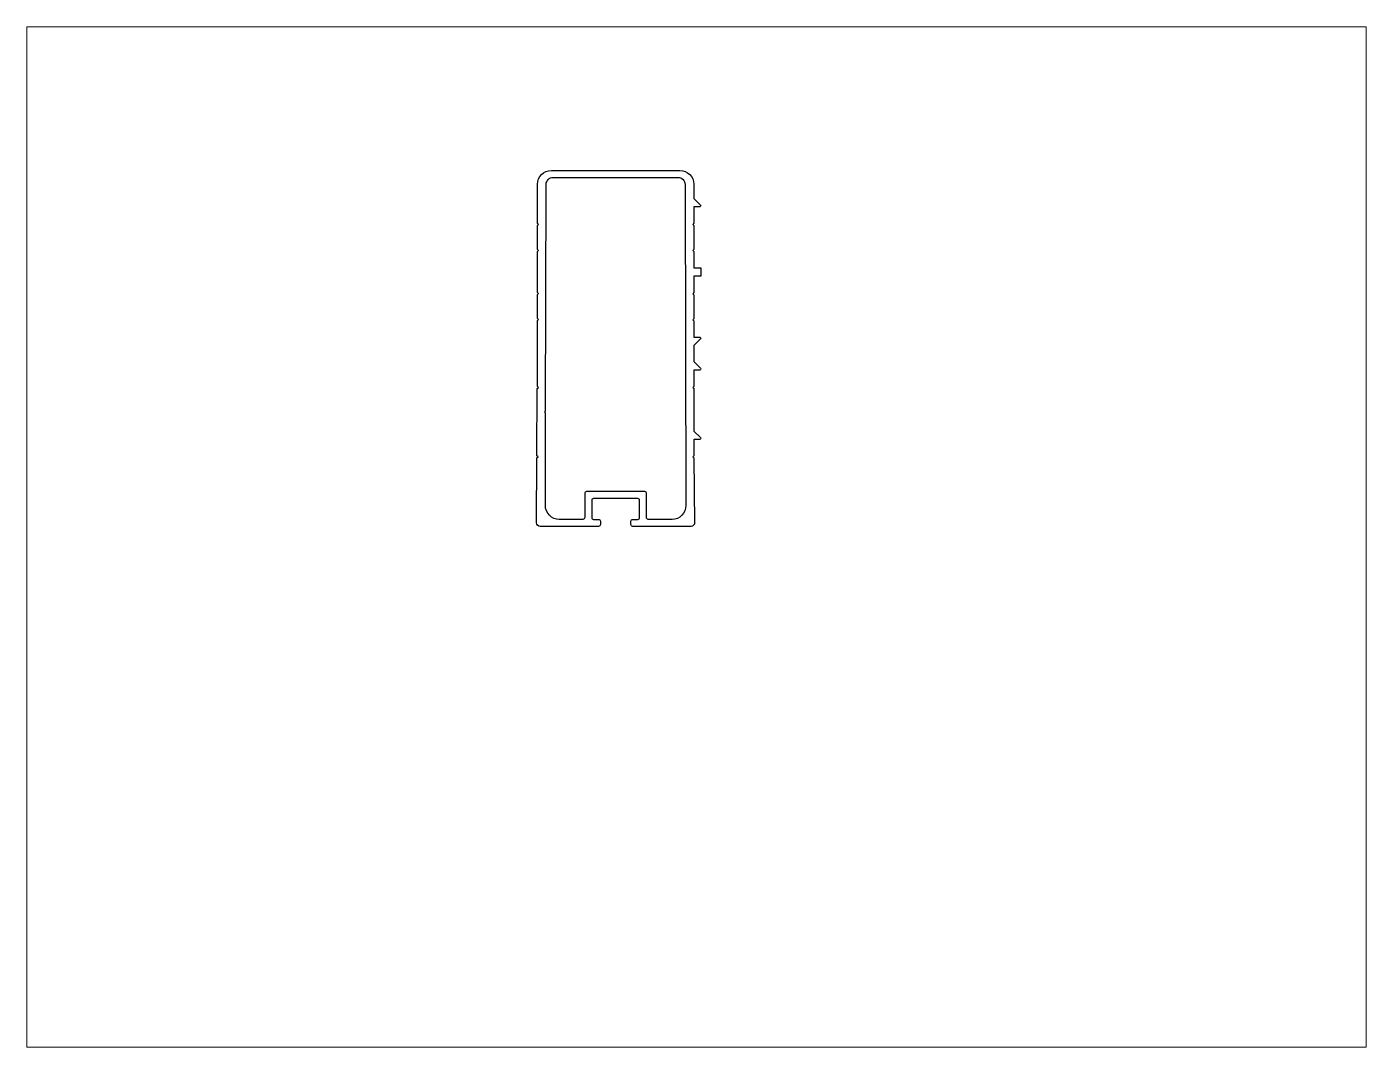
# Paper-space layout 'Layout1' of a CAD drawing. Extents: x 27 to 240, y 20 to 183.
# The model-space entities are those that its viewports show. They can reach past a viewport. Long polylines and large blocks are cut down to what shows.
import ezdxf

# ---------------------------------------------------------------- set-up
doc = ezdxf.new("R2010")
doc.units = 0
doc.header["$LTSCALE"] = 15
doc.layers.get('0').update_dxf_attribs({"linetype": 'CONTINUOUS'})

msp = doc.modelspace()

# ---------------------------------------------------------------- linework, layer by layer
at = {"color": 0, "linetype": 'CONTINUOUS', "ltscale": 0.05}
for points in [[(144.7, 213.15), (144.7, 220.05), (145, 220.35), (144.7, 220.64), (144.71, 231.88, -0.413499), (148.71, 235.87), (185.73, 235.87, -0.413499), (189.73, 231.88), (189.73, 227.82), (191.63, 225.92, -0.682209), (191.43, 225.4), (189.73, 225.4), (189.73, 220.65), (189.43, 220.35), (189.73, 220.05), (189.73, 213.14), (189.44, 212.85), (189.73, 212.56), (189.73, 207.85), (191.73, 207.85), (191.73, 205.38), (189.73, 205.38), (189.73, 200.68), (189.43, 200.38), (189.73, 200.08), (189.73, 193.18), (189.43, 192.88), (189.73, 192.58), (189.73, 187.88), (191.43, 187.88, -0.682209), (191.63, 187.36), (189.73, 185.46), (189.73, 180.81), (191.63, 178.9, -0.682209), (191.43, 178.38), (189.73, 178.38), (189.73, 173.63), (189.48, 173.37), (189.73, 173.12), (189.73, 160.81), (191.63, 158.91, -0.682209), (191.43, 158.39), (189.73, 158.39), (189.73, 153.68), (189.43, 153.38), (189.73, 153.08), (189.97, 134.37, -0.414928), (188.97, 133.37), (172.12, 133.37, -0.414214), (171.62, 133.87), (171.62, 134.87, -0.414214), (172.12, 135.37), (173.62, 135.37, 0.414214), (174.12, 135.87), (174.12, 140.87, 0.414214), (173.62, 141.37), (160.82, 141.37, 0.414214), (160.32, 140.87), (160.32, 135.87, 0.414214), (160.82, 135.37), (162.32, 135.37, -0.414214), (162.82, 134.87), (162.82, 133.87, -0.414214), (162.32, 133.37), (145.47, 133.37, -0.414928), (144.47, 134.37), (144.57, 153.07), (144.87, 153.37), (144.57, 153.67), (144.66, 173.07), (144.97, 173.37), (144.68, 173.65), (144.69, 192.62), (144.99, 192.92), (144.69, 193.22), (144.69, 200.12), (144.99, 200.42), (144.69, 200.72), (144.7, 212.55), (145, 212.85)], [(147.22, 231.87, -0.414214), (149.22, 233.87), (185.22, 233.87, -0.414214), (187.22, 231.87), (187.46, 139.38, -0.414957), (183.46, 135.37), (176.62, 135.37, -0.414214), (176.12, 135.87), (176.12, 142.87, 0.414214), (175.62, 143.37), (158.82, 143.37, 0.414214), (158.32, 142.87), (158.32, 135.87, -0.414214), (157.82, 135.37), (150.99, 135.37, -0.414957), (146.99, 139.38), (147.05, 166.07), (146.75, 166.37), (147.06, 166.67)]]:
    msp.add_lwpolyline(points, format="xyb", close=True, dxfattribs=at)

psp = doc.layouts.get("Layout1")

# ---------------------------------------------------------------- viewports
at = {"layer": '0', "color": 0, "linetype": 'BYBLOCK', "ltscale": 0.05}
psp.add_viewport(center=(133.35, 101.6), size=(213.36, 162.56), view_center_point=(190.51, 130.3), view_height=293.8955, dxfattribs=at)

doc.saveas('drawing.dxf')
